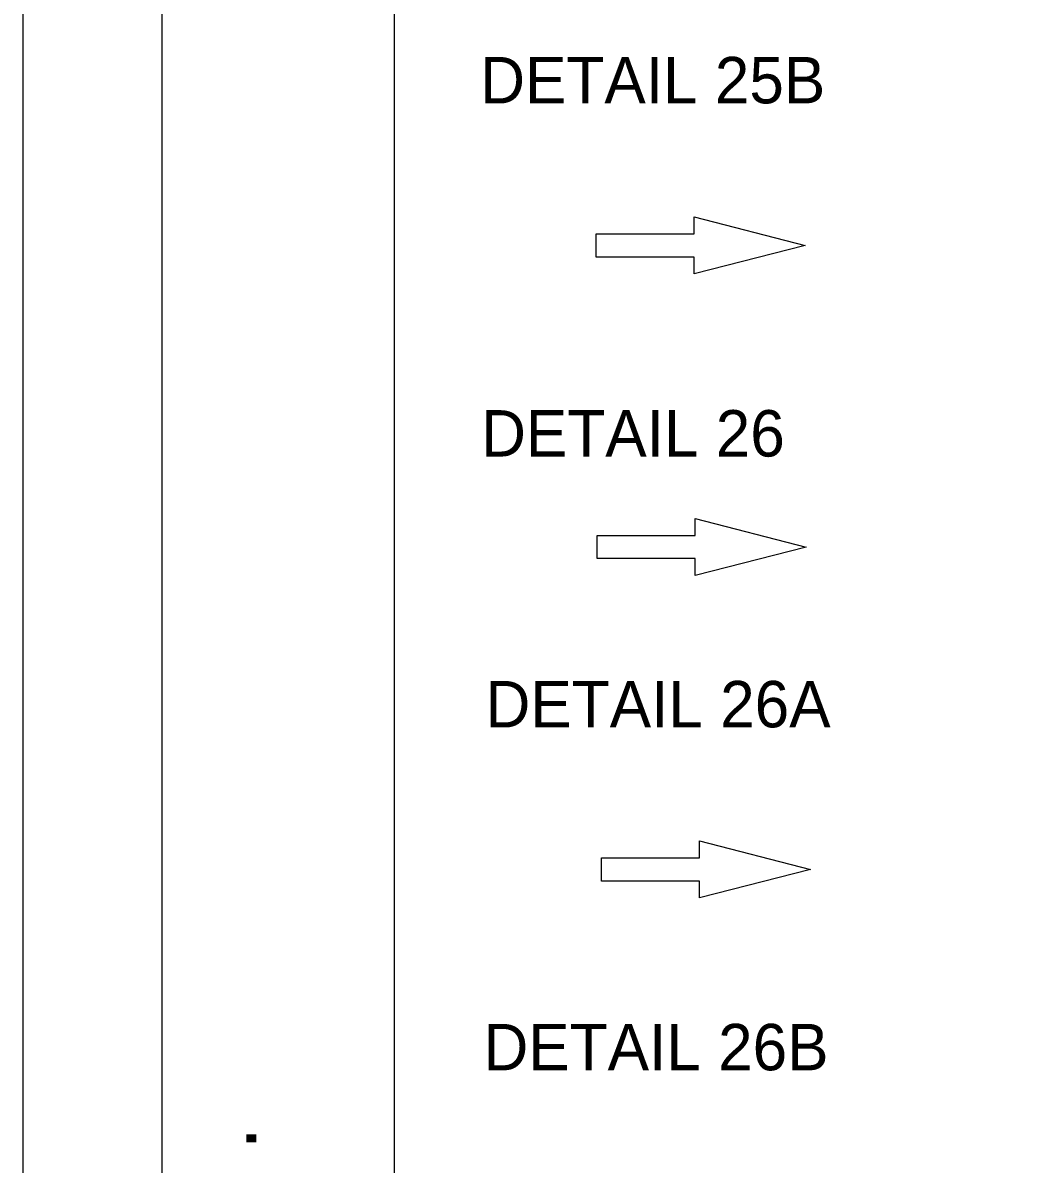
# Model space of a CAD drawing. Extents: x -893 to 867, y -474 to 712.
# Drawn here: x -893.5 to -674.1, y 114 to 360 of the extents above; entities that cross this region are included whole.
import ezdxf

# ---------------------------------------------------------------- set-up
doc = ezdxf.new("R2010")
doc.units = 0
for name, color, linetype in [('222 Structural Steel', 7, 'Continuous'), ('57 Undefined', 7, 'Continuous'), ('60 Nongeo Data', 7, 'Continuous')]:
    doc.layers.add(name, color=color, linetype=linetype)

msp = doc.modelspace()

# ---------------------------------------------------------------- linework, layer by layer
at = {"layer": '222 Structural Steel'}
msp.add_line((-813.45, 643.96), (-813.45, -406.04), dxfattribs=at)
for points in [[(-893.46, -474.05), (866.55, -474.05), (866.55, 711.96), (-893.46, 711.96)], [(-863.43, 668.96), (836.57, 668.96), (836.57, -431.04), (-863.43, -431.04)], [(-863.43, 668.96), (836.57, 668.96), (836.57, -431.04), (-863.43, -431.04)]]:
    msp.add_lwpolyline(points, close=True, dxfattribs=at)
at = {"layer": '60 Nongeo Data'}
for p, q in [((-748.87, 314.49), (-748.87, 318.13)), ((-748.87, 318.13), (-724.96, 311.99)), ((-769.97, 311.99), (-769.97, 314.49)), ((-769.97, 314.49), (-748.87, 314.49)), ((-769.97, 309.49), (-769.97, 311.99)), ((-724.96, 311.99), (-748.88, 305.85)), ((-748.88, 309.49), (-769.97, 309.49)), ((-748.88, 305.85), (-748.88, 309.49)), ((-748.67, 249.51), (-748.67, 253.15)), ((-748.67, 253.15), (-724.76, 247.01)), ((-769.77, 247.01), (-769.77, 249.51)), ((-769.77, 249.51), (-748.67, 249.51)), ((-769.77, 244.51), (-769.77, 247.01)), ((-724.76, 247.01), (-748.67, 240.87)), ((-748.67, 244.51), (-769.77, 244.51)), ((-748.67, 240.87), (-748.67, 244.51)), ((-747.72, 180.05), (-747.72, 183.69)), ((-747.72, 183.69), (-723.81, 177.55)), ((-768.82, 177.55), (-768.82, 180.05)), ((-768.82, 180.05), (-747.72, 180.05)), ((-768.82, 175.05), (-768.82, 177.55)), ((-723.81, 177.55), (-747.72, 171.41)), ((-747.72, 175.05), (-768.82, 175.05)), ((-747.72, 171.41), (-747.72, 175.05))]:
    msp.add_line(p, q, dxfattribs=at)

# ---------------------------------------------------------------- texts
at = {"layer": '222 Structural Steel'}
msp.add_text('.', height=13.78, rotation=270, dxfattribs=at).set_placement((-845.33, 122.19))
at = {"layer": '57 Undefined'}
for s, p in [('DETAIL 25B', (-794.96, 342.61)), ('DETAIL 26', (-794.76, 266.51)), ('DETAIL 26A', (-793.81, 208.16)), ('DETAIL 26B', (-794.25, 134.27))]:
    msp.add_text(s, height=10, dxfattribs=at).set_placement(p)

doc.saveas('drawing.dxf')
